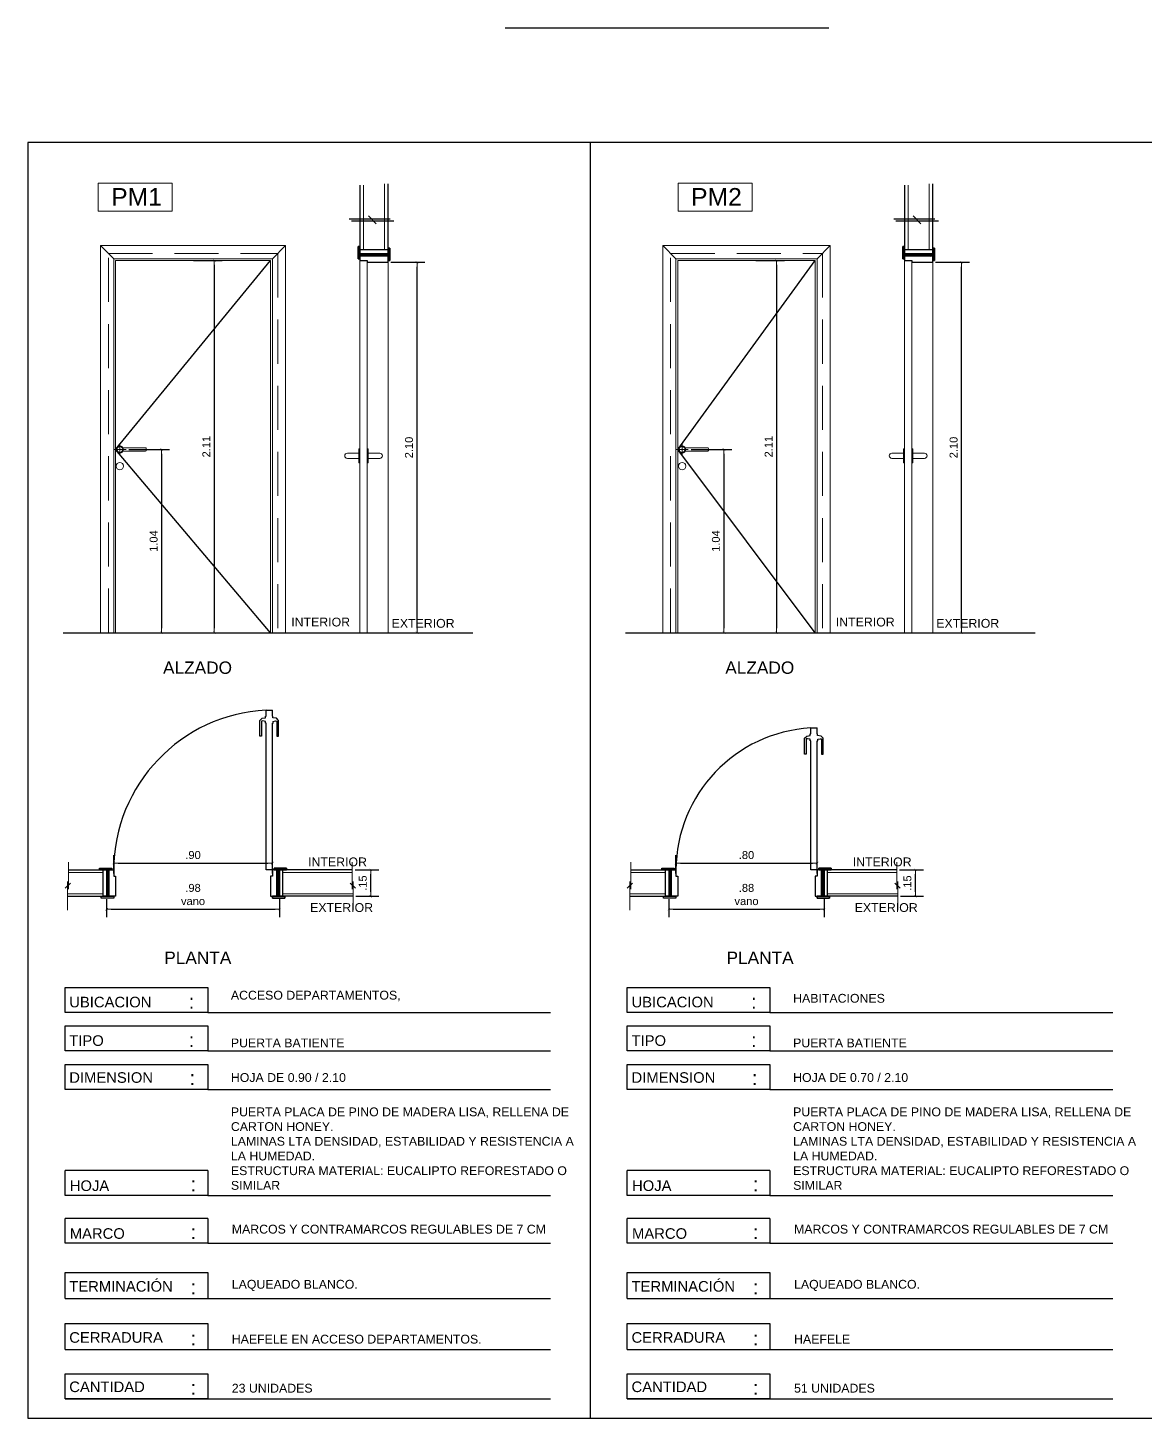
# Model space of a CAD drawing. Extents: x 465 to 637, y -105 to -61.
# Drawn here: x 464.6 to 470.93, y -72.07 to -64.19 of the extents above; entities that cross this region are included whole.
import ezdxf

# ---------------------------------------------------------------- set-up
doc = ezdxf.new("R2010")
doc.units = 0
doc.linetypes.add('DASHED2', pattern=[0.375, 0.25, -0.125])
doc.linetypes.add('HIDDEN', pattern=[9.525, 6.35, -3.175])
for name, color, linetype, lineweight in [('A-Aberturas', 2, 'Continuous', 18), ('A-Cotas', 1, 'Continuous', 5), ('A-Muros', 4, 'Continuous', 18)]:
    doc.layers.add(name, color=color, linetype=linetype, lineweight=lineweight)
for name, color, linetype in [('A-Pisos', 251, 'Continuous'), ('A-Proyección', 1, 'HIDDEN'), ('A-Revoque', 1, 'Continuous'), ('A-Texto', 3, 'Continuous')]:
    doc.layers.add(name, color=color, linetype=linetype)
doc.styles.add('ARIAL', font='arial.ttf')
doc.styles.add('ROMANS', font='arial.ttf')
doc.dimstyles.new('ST-COTA-25', dxfattribs={"dimscale": 0.25, "dimtxt": 0.18, "dimasz": 0.1, "dimexe": 0.18, "dimexo": 0.0625, "dimgap": 0.09, "dimtad": 1, "dimzin": 4, "dimdsep": 46, "dimtxsty": 'ARIAL', "dimblk1": 'COTA_N', "dimblk2": 'COTA_N', "dimsah": 1, "dimcen": 0.09, "dimclrd": 8, "dimclre": 8, "dimclrt": 140, "dimadec": 0, "dimazin": 0, "dimtfac": 1, "dimtix": 1, "dimtmove": 0, "dimatfit": 3, "dimldrblk": 'COTA_N', "dimfxl": 0.18, "dimtolj": 1, "dimtzin": 0, "dimarcsym": 0})

# ---------------------------------------------------------------- blocks, each defined once
blk = doc.blocks.new('CORTE-GA')
at = {"color": 1}
for p, q in [((-0.101, 0), (0.124, 0)), ((-0.047, 0.019), (-0.088, -0.023)), ((-0.253, -0.008), (-0.041, -0.008))]:
    blk.add_line(p, q, dxfattribs=at)
blk = doc.blocks.new('COTA_N')
for p, q in [((-1, 0), (0, 0)), ((0, 0.5), (0, -0.5))]:
    blk.add_line(p, q)
at = {"color": 3, "const_width": 0.065}
blk.add_lwpolyline([(0.14, 0.14), (0.28, 0.28), (0, 0), (-0.14, -0.14), (-0.28, -0.28)], dxfattribs=at)
blk = doc.blocks.new('*D83')
at = {"layer": 'A-Cotas', "color": 8, "lineweight": -2, "transparency": 16777216}
for p, q in [((465.0892, -68.9831), (465.0892, -68.8794)), ((465.9892, -68.9831), (465.9892, -68.8794)), ((465.1142, -68.9244), (465.9642, -68.9244))]:
    blk.add_line(p, q, dxfattribs=at)
at = {"layer": 'Defpoints', "color": 0, "transparency": 16777216}
for p in [(465.9892, -68.9244), (465.0892, -68.9988), (465.9892, -68.9988)]:
    blk.add_point(p, dxfattribs=at)
at = {"layer": 'A-Cotas', "color": 8, "lineweight": -2, "transparency": 16777216, "xscale": 0.025, "yscale": 0.025, "zscale": 0.025, "rotation": 180}
blk.add_blockref('COTA_N', (465.0892, -68.9244), dxfattribs=at)
at = {"layer": 'A-Cotas', "color": 8, "lineweight": -2, "transparency": 16777216, "xscale": 0.025, "yscale": 0.025, "zscale": 0.025}
blk.add_blockref('COTA_N', (465.9892, -68.9244), dxfattribs=at)
at = {"layer": 'A-Cotas', "transparency": 16777216, "insert": (465.5392, -68.8789), "char_height": 0.045, "attachment_point": 5, "style": 'ARIAL'}
blk.add_mtext('\\A1;.90', dxfattribs=at)
blk = doc.blocks.new('*D84')
at = {"layer": 'A-Cotas', "color": 8, "lineweight": -2, "transparency": 16777216}
for p, q in [((466.6607, -65.5179), (466.8542, -65.5179)), ((466.8092, -67.5929), (466.8092, -65.5429)), ((466.6464, -67.6179), (466.8542, -67.6179))]:
    blk.add_line(p, q, dxfattribs=at)
at = {"layer": 'Defpoints', "color": 0, "transparency": 16777216}
for p in [(466.6451, -65.5179), (466.8092, -65.5179), (466.6308, -67.6179)]:
    blk.add_point(p, dxfattribs=at)
at = {"layer": 'A-Cotas', "color": 8, "lineweight": -2, "transparency": 16777216, "xscale": 0.025, "yscale": 0.025, "zscale": 0.025}
for p, rotation in [((466.8092, -65.5179), 90), ((466.8092, -67.6179), 270)]:
    blk.add_blockref('COTA_N', p, dxfattribs=dict(at, rotation=rotation))
at = {"layer": 'A-Cotas', "transparency": 16777216, "insert": (466.7638, -66.5679), "char_height": 0.045, "attachment_point": 5, "rotation": 90, "style": 'ARIAL'}
blk.add_mtext('\\A1;2.10', dxfattribs=at)
blk = doc.blocks.new('*D85')
at = {"layer": 'A-Cotas', "color": 8, "lineweight": -2, "transparency": 16777216}
for p, q in [((466.4577, -68.9628), (466.5923, -68.9628)), ((466.5473, -69.0878), (466.5473, -68.9878)), ((466.4631, -69.1128), (466.5923, -69.1128))]:
    blk.add_line(p, q, dxfattribs=at)
at = {"layer": 'Defpoints', "color": 0, "transparency": 16777216}
for p in [(466.442, -68.9628), (466.5473, -68.9628), (466.4475, -69.1128)]:
    blk.add_point(p, dxfattribs=at)
at = {"layer": 'A-Cotas', "color": 8, "lineweight": -2, "transparency": 16777216, "xscale": 0.025, "yscale": 0.025, "zscale": 0.025}
for p, rotation in [((466.5473, -68.9628), 90), ((466.5473, -69.1128), 270)]:
    blk.add_blockref('COTA_N', p, dxfattribs=dict(at, rotation=rotation))
at = {"layer": 'A-Cotas', "transparency": 16777216, "insert": (466.5018, -69.0378), "char_height": 0.045, "attachment_point": 5, "rotation": 90, "style": 'ARIAL'}
blk.add_mtext('\\A1;.15', dxfattribs=at)
blk = doc.blocks.new('*D86')
at = {"layer": 'A-Cotas', "color": 8, "lineweight": -2, "transparency": 16777216}
for p, q in [((465.5417, -65.5079), (465.7049, -65.5079)), ((465.6599, -65.5329), (465.6599, -67.5929)), ((465.5417, -67.6179), (465.7049, -67.6179))]:
    blk.add_line(p, q, dxfattribs=at)
at = {"layer": 'Defpoints', "color": 0, "transparency": 16777216}
for p in [(465.5261, -65.5079), (465.5261, -67.6179), (465.6599, -67.6179)]:
    blk.add_point(p, dxfattribs=at)
at = {"layer": 'A-Cotas', "color": 8, "lineweight": -2, "transparency": 16777216, "xscale": 0.025, "yscale": 0.025, "zscale": 0.025}
for p, rotation in [((465.6599, -65.5079), 90), ((465.6599, -67.6179), 270)]:
    blk.add_blockref('COTA_N', p, dxfattribs=dict(at, rotation=rotation))
at = {"layer": 'A-Cotas', "transparency": 16777216, "insert": (465.6148, -66.5629), "char_height": 0.045, "attachment_point": 5, "rotation": 90, "style": 'ARIAL'}
blk.add_mtext('\\A1;2.11', dxfattribs=at)
blk = doc.blocks.new('*D87')
at = {"layer": 'A-Cotas', "color": 8, "lineweight": -2, "transparency": 16777216}
for p, q in [((465.1749, -66.5791), (465.4063, -66.5791)), ((465.3613, -66.6041), (465.3613, -67.5929)), ((465.1749, -67.6179), (465.4063, -67.6179))]:
    blk.add_line(p, q, dxfattribs=at)
at = {"layer": 'Defpoints', "color": 0, "transparency": 16777216}
for p in [(465.1592, -66.5791), (465.1592, -67.6179), (465.3613, -67.6179)]:
    blk.add_point(p, dxfattribs=at)
at = {"layer": 'A-Cotas', "color": 8, "lineweight": -2, "transparency": 16777216, "xscale": 0.025, "yscale": 0.025, "zscale": 0.025}
for p, rotation in [((465.3613, -66.5791), 90), ((465.3613, -67.6179), 270)]:
    blk.add_blockref('COTA_N', p, dxfattribs=dict(at, rotation=rotation))
at = {"layer": 'A-Cotas', "transparency": 16777216, "insert": (465.3159, -67.0985), "char_height": 0.045, "attachment_point": 5, "rotation": 90, "style": 'ARIAL'}
blk.add_mtext('\\A1;1.04', dxfattribs=at)
blk = doc.blocks.new('*D88')
at = {"layer": 'A-Cotas', "color": 8, "lineweight": -2, "transparency": 16777216}
for p, q in [((465.0492, -69.1284), (465.0492, -69.2307)), ((466.0292, -69.1284), (466.0292, -69.2307)), ((465.0742, -69.1857), (466.0042, -69.1857))]:
    blk.add_line(p, q, dxfattribs=at)
at = {"layer": 'Defpoints', "color": 0, "transparency": 16777216}
for p in [(465.0492, -69.1128), (466.0292, -69.1128), (466.0292, -69.1857)]:
    blk.add_point(p, dxfattribs=at)
at = {"layer": 'A-Cotas', "color": 8, "lineweight": -2, "transparency": 16777216, "xscale": 0.025, "yscale": 0.025, "zscale": 0.025, "rotation": 180}
blk.add_blockref('COTA_N', (465.0492, -69.1857), dxfattribs=at)
at = {"layer": 'A-Cotas', "color": 8, "lineweight": -2, "transparency": 16777216, "xscale": 0.025, "yscale": 0.025, "zscale": 0.025}
blk.add_blockref('COTA_N', (466.0292, -69.1857), dxfattribs=at)
at = {"layer": 'A-Cotas', "transparency": 16777216, "insert": (465.5392, -69.1027), "char_height": 0.045, "attachment_point": 5, "style": 'ARIAL'}
blk.add_mtext('\\A1;.98\\Pvano', dxfattribs=at)
blk = doc.blocks.new('*D89')
at = {"layer": 'A-Cotas', "color": 8, "lineweight": -2, "transparency": 16777216}
for p, q in [((468.2774, -68.9831), (468.2774, -68.8794)), ((469.0774, -68.9831), (469.0774, -68.8794)), ((468.3024, -68.9244), (469.0524, -68.9244))]:
    blk.add_line(p, q, dxfattribs=at)
at = {"layer": 'Defpoints', "color": 0, "transparency": 16777216}
for p in [(469.0774, -68.9244), (468.2774, -68.9988), (469.0774, -68.9988)]:
    blk.add_point(p, dxfattribs=at)
at = {"layer": 'A-Cotas', "color": 8, "lineweight": -2, "transparency": 16777216, "xscale": 0.025, "yscale": 0.025, "zscale": 0.025, "rotation": 180}
blk.add_blockref('COTA_N', (468.2774, -68.9244), dxfattribs=at)
at = {"layer": 'A-Cotas', "color": 8, "lineweight": -2, "transparency": 16777216, "xscale": 0.025, "yscale": 0.025, "zscale": 0.025}
blk.add_blockref('COTA_N', (469.0774, -68.9244), dxfattribs=at)
at = {"layer": 'A-Cotas', "transparency": 16777216, "insert": (468.6774, -68.8789), "char_height": 0.045, "attachment_point": 5, "style": 'ARIAL'}
blk.add_mtext('\\A1;.80', dxfattribs=at)
blk = doc.blocks.new('*D90')
at = {"layer": 'A-Cotas', "color": 8, "lineweight": -2, "transparency": 16777216}
for p, q in [((469.7488, -65.5179), (469.9424, -65.5179)), ((469.8974, -67.5929), (469.8974, -65.5429)), ((469.7345, -67.6179), (469.9424, -67.6179))]:
    blk.add_line(p, q, dxfattribs=at)
at = {"layer": 'Defpoints', "color": 0, "transparency": 16777216}
for p in [(469.7332, -65.5179), (469.8974, -65.5179), (469.7189, -67.6179)]:
    blk.add_point(p, dxfattribs=at)
at = {"layer": 'A-Cotas', "color": 8, "lineweight": -2, "transparency": 16777216, "xscale": 0.025, "yscale": 0.025, "zscale": 0.025}
for p, rotation in [((469.8974, -65.5179), 90), ((469.8974, -67.6179), 270)]:
    blk.add_blockref('COTA_N', p, dxfattribs=dict(at, rotation=rotation))
at = {"layer": 'A-Cotas', "transparency": 16777216, "insert": (469.8519, -66.5679), "char_height": 0.045, "attachment_point": 5, "rotation": 90, "style": 'ARIAL'}
blk.add_mtext('\\A1;2.10', dxfattribs=at)
blk = doc.blocks.new('*D91')
at = {"layer": 'A-Cotas', "color": 8, "lineweight": -2, "transparency": 16777216}
for p, q in [((469.5458, -68.9628), (469.6804, -68.9628)), ((469.6354, -69.0878), (469.6354, -68.9878)), ((469.5513, -69.1128), (469.6804, -69.1128))]:
    blk.add_line(p, q, dxfattribs=at)
at = {"layer": 'Defpoints', "color": 0, "transparency": 16777216}
for p in [(469.5302, -68.9628), (469.6354, -68.9628), (469.5356, -69.1128)]:
    blk.add_point(p, dxfattribs=at)
at = {"layer": 'A-Cotas', "color": 8, "lineweight": -2, "transparency": 16777216, "xscale": 0.025, "yscale": 0.025, "zscale": 0.025}
for p, rotation in [((469.6354, -68.9628), 90), ((469.6354, -69.1128), 270)]:
    blk.add_blockref('COTA_N', p, dxfattribs=dict(at, rotation=rotation))
at = {"layer": 'A-Cotas', "transparency": 16777216, "insert": (469.5899, -69.0378), "char_height": 0.045, "attachment_point": 5, "rotation": 90, "style": 'ARIAL'}
blk.add_mtext('\\A1;.15', dxfattribs=at)
blk = doc.blocks.new('*D92')
at = {"layer": 'A-Cotas', "color": 8, "lineweight": -2, "transparency": 16777216}
for p, q in [((468.7298, -65.5079), (468.893, -65.5079)), ((468.848, -65.5329), (468.848, -67.5929)), ((468.7298, -67.6179), (468.893, -67.6179))]:
    blk.add_line(p, q, dxfattribs=at)
at = {"layer": 'Defpoints', "color": 0, "transparency": 16777216}
for p in [(468.7142, -65.5079), (468.7142, -67.6179), (468.848, -67.6179)]:
    blk.add_point(p, dxfattribs=at)
at = {"layer": 'A-Cotas', "color": 8, "lineweight": -2, "transparency": 16777216, "xscale": 0.025, "yscale": 0.025, "zscale": 0.025}
for p, rotation in [((468.848, -65.5079), 90), ((468.848, -67.6179), 270)]:
    blk.add_blockref('COTA_N', p, dxfattribs=dict(at, rotation=rotation))
at = {"layer": 'A-Cotas', "transparency": 16777216, "insert": (468.8029, -66.5629), "char_height": 0.045, "attachment_point": 5, "rotation": 90, "style": 'ARIAL'}
blk.add_mtext('\\A1;2.11', dxfattribs=at)
blk = doc.blocks.new('*D93')
at = {"layer": 'A-Cotas', "color": 8, "lineweight": -2, "transparency": 16777216}
for p, q in [((468.363, -66.5791), (468.5945, -66.5791)), ((468.5495, -66.6041), (468.5495, -67.5929)), ((468.363, -67.6179), (468.5945, -67.6179))]:
    blk.add_line(p, q, dxfattribs=at)
at = {"layer": 'Defpoints', "color": 0, "transparency": 16777216}
for p in [(468.3474, -66.5791), (468.3474, -67.6179), (468.5495, -67.6179)]:
    blk.add_point(p, dxfattribs=at)
at = {"layer": 'A-Cotas', "color": 8, "lineweight": -2, "transparency": 16777216, "xscale": 0.025, "yscale": 0.025, "zscale": 0.025}
for p, rotation in [((468.5495, -66.5791), 90), ((468.5495, -67.6179), 270)]:
    blk.add_blockref('COTA_N', p, dxfattribs=dict(at, rotation=rotation))
at = {"layer": 'A-Cotas', "transparency": 16777216, "insert": (468.504, -67.0985), "char_height": 0.045, "attachment_point": 5, "rotation": 90, "style": 'ARIAL'}
blk.add_mtext('\\A1;1.04', dxfattribs=at)
blk = doc.blocks.new('*D94')
at = {"layer": 'A-Cotas', "color": 8, "lineweight": -2, "transparency": 16777216}
for p, q in [((468.2374, -69.1284), (468.2374, -69.2307)), ((469.1174, -69.1284), (469.1174, -69.2307)), ((468.2624, -69.1857), (469.0924, -69.1857))]:
    blk.add_line(p, q, dxfattribs=at)
at = {"layer": 'Defpoints', "color": 0, "transparency": 16777216}
for p in [(468.2374, -69.1128), (469.1174, -69.1128), (469.1174, -69.1857)]:
    blk.add_point(p, dxfattribs=at)
at = {"layer": 'A-Cotas', "color": 8, "lineweight": -2, "transparency": 16777216, "xscale": 0.025, "yscale": 0.025, "zscale": 0.025, "rotation": 180}
blk.add_blockref('COTA_N', (468.2374, -69.1857), dxfattribs=at)
at = {"layer": 'A-Cotas', "color": 8, "lineweight": -2, "transparency": 16777216, "xscale": 0.025, "yscale": 0.025, "zscale": 0.025}
blk.add_blockref('COTA_N', (469.1174, -69.1857), dxfattribs=at)
at = {"layer": 'A-Cotas', "transparency": 16777216, "insert": (468.6774, -69.1027), "char_height": 0.045, "attachment_point": 5, "style": 'ARIAL'}
blk.add_mtext('\\A1;.88\\Pvano', dxfattribs=at)

msp = doc.modelspace()

# ---------------------------------------------------------------- hatches: boundary and pattern name
at = {"transparency": 33554661}
h = msp.add_hatch(dxfattribs=at)
h.set_pattern_fill('ANSI31', color=1, scale=0.001, angle=360, style=0)
h.set_pattern_definition([(45, (423.076554, -168.3744593), (-0.00224506403, 0.00224506403), [])])
h.paths.add_polyline_path([(466.6451, -65.4829), (466.4851, -65.4829), (466.4851, -65.4679), (466.6451, -65.4679)])
h = msp.add_hatch(dxfattribs=at)
h.set_pattern_fill('ANSI31', color=1, scale=0.001, angle=360, style=0)
h.set_pattern_definition([(45, (426.164675, -168.3744593), (-0.00224506403, 0.00224506403), [])])
h.paths.add_polyline_path([(469.7332, -65.4829), (469.5732, -65.4829), (469.5732, -65.4679), (469.7332, -65.4679)])
h = msp.add_hatch(dxfattribs=at)
h.set_pattern_fill('ANSI31', color=1, scale=0.001, angle=270, style=0)
h.set_pattern_definition([(315, (363.092686, -26.4892188), (0.00224506403, 0.00224506403), [])])
h.paths.add_polyline_path([(465.0492, -68.9628), (465.0492, -69.1128), (465.0642, -69.1128), (465.0642, -68.9628)])
h = msp.add_hatch(dxfattribs=at)
h.set_pattern_fill('ANSI31', color=2, scale=0.001, angle=270, style=0)
h.set_pattern_definition([(315, (363.122686, -25.5542188), (0.00224506403, 0.00224506403), [])])
h.paths.add_polyline_path([(466.0142, -69.1128), (466.0142, -68.9628), (466.0292, -68.9628), (466.0292, -69.1128)])
h = msp.add_hatch(dxfattribs=at)
h.set_pattern_fill('ANSI31', color=1, scale=0.001, angle=270, style=0)
h.set_pattern_definition([(315, (366.280807, -26.4892188), (0.00224506403, 0.00224506403), [])])
h.paths.add_polyline_path([(468.2374, -68.9628), (468.2374, -69.1128), (468.2524, -69.1128), (468.2524, -68.9628)])
h = msp.add_hatch(dxfattribs=at)
h.set_pattern_fill('ANSI31', color=2, scale=0.001, angle=270, style=0)
h.set_pattern_definition([(315, (366.210807, -25.5542188), (0.00224506403, 0.00224506403), [])])
h.paths.add_polyline_path([(469.1024, -69.1128), (469.1024, -68.9628), (469.1174, -68.9628), (469.1174, -69.1128)])

# ---------------------------------------------------------------- linework, layer by layer
at = {"color": 2, "transparency": 33554661}
for p, q in [((466.4851, -65.4679), (466.4851, -65.4479)), ((466.6451, -65.4679), (466.6451, -65.4479)), ((469.5732, -65.4679), (469.5732, -65.4479)), ((469.7332, -65.4679), (469.7332, -65.4479)), ((465.9188, -68.1161), (465.9306, -68.1032)), ((465.9188, -68.1161), (465.9306, -68.1032)), ((465.9306, -68.1032), (465.95, -68.1005)), ((465.9306, -68.1032), (465.95, -68.1005)), ((465.95, -68.0908), (465.9532, -68.0908)), ((465.95, -68.1005), (465.95, -68.0908)), ((465.95, -68.0908), (465.9532, -68.0908)), ((465.95, -68.1005), (465.95, -68.0908)), ((465.9532, -68.0908), (465.9532, -68.0575)), ((465.9532, -68.0575), (465.9893, -68.0575)), ((465.9532, -68.0908), (465.9532, -68.0575)), ((465.9532, -68.0575), (465.9893, -68.0575)), ((465.9893, -68.0908), (465.9893, -68.0575)), ((465.9893, -68.0908), (465.9893, -68.0575)), ((465.9925, -68.0908), (465.9893, -68.0908)), ((465.9925, -68.0908), (465.9893, -68.0908)), ((465.9925, -68.1005), (465.9925, -68.0908)), ((465.9925, -68.1005), (465.9925, -68.0908)), ((466.0119, -68.1032), (465.9925, -68.1005)), ((466.0119, -68.1032), (465.9925, -68.1005)), ((466.0237, -68.1161), (466.0119, -68.1032)), ((466.0237, -68.1161), (466.0119, -68.1032)), ((465.9188, -68.2054), (465.9188, -68.1161)), ((465.9188, -68.2054), (465.9188, -68.1161)), ((465.9349, -68.1183), (465.9274, -68.1199)), ((465.9349, -68.1183), (465.9274, -68.1199)), ((465.9274, -68.1199), (465.9274, -68.2054)), ((465.9274, -68.1199), (465.9274, -68.2054)), ((465.9495, -68.121), (465.9349, -68.1183)), ((465.9495, -68.121), (465.9349, -68.1183)), ((465.9495, -68.1306), (465.9495, -68.121)), ((465.9495, -68.1306), (465.9495, -68.121)), ((465.9532, -68.1306), (465.9495, -68.1306)), ((465.9532, -68.1306), (465.9495, -68.1306)), ((465.9532, -68.9628), (465.9532, -68.1306)), ((465.9532, -68.9628), (465.9532, -68.1306)), ((465.9892, -68.9628), (465.9892, -68.1306)), ((465.9892, -68.1306), (465.993, -68.1306)), ((465.9892, -68.9628), (465.9892, -68.1306)), ((465.9892, -68.1306), (465.993, -68.1306)), ((465.993, -68.121), (466.0076, -68.1183)), ((465.993, -68.121), (466.0076, -68.1183)), ((465.993, -68.1306), (465.993, -68.121)), ((465.993, -68.1306), (465.993, -68.121)), ((466.0076, -68.1183), (466.0151, -68.1199)), ((466.0076, -68.1183), (466.0151, -68.1199)), ((466.0151, -68.1199), (466.0151, -68.2054)), ((466.0151, -68.1199), (466.0151, -68.2054)), ((466.0237, -68.2054), (466.0237, -68.1161)), ((466.0237, -68.2054), (466.0237, -68.1161)), ((469.0381, -68.1916), (469.0413, -68.1916)), ((469.0381, -68.2013), (469.0381, -68.1916)), ((469.0381, -68.1916), (469.0413, -68.1916)), ((469.0381, -68.2013), (469.0381, -68.1916)), ((469.0413, -68.1916), (469.0413, -68.1583)), ((469.0413, -68.1583), (469.0774, -68.1583)), ((469.0413, -68.1916), (469.0413, -68.1583)), ((469.0413, -68.1583), (469.0774, -68.1583)), ((469.0774, -68.1916), (469.0774, -68.1583)), ((469.0774, -68.1916), (469.0774, -68.1583)), ((469.0806, -68.1916), (469.0774, -68.1916)), ((469.0806, -68.1916), (469.0774, -68.1916)), ((469.0806, -68.2013), (469.0806, -68.1916)), ((469.0806, -68.2013), (469.0806, -68.1916)), ((465.9274, -68.2054), (465.9188, -68.2054)), ((465.9274, -68.2054), (465.9188, -68.2054)), ((466.0151, -68.2054), (466.0237, -68.2054)), ((466.0151, -68.2054), (466.0237, -68.2054)), ((469.0069, -68.2169), (469.0188, -68.204)), ((469.0069, -68.2169), (469.0188, -68.204)), ((469.0069, -68.3062), (469.0069, -68.2169)), ((469.0069, -68.3062), (469.0069, -68.2169)), ((469.0231, -68.2191), (469.0155, -68.2207)), ((469.0231, -68.2191), (469.0155, -68.2207)), ((469.0155, -68.2207), (469.0155, -68.3062)), ((469.0155, -68.2207), (469.0155, -68.3062)), ((469.0188, -68.204), (469.0381, -68.2013)), ((469.0188, -68.204), (469.0381, -68.2013)), ((469.0376, -68.2218), (469.0231, -68.2191)), ((469.0376, -68.2218), (469.0231, -68.2191)), ((469.0376, -68.2314), (469.0376, -68.2218)), ((469.0376, -68.2314), (469.0376, -68.2218)), ((469.0414, -68.2314), (469.0376, -68.2314)), ((469.0414, -68.2314), (469.0376, -68.2314)), ((469.0414, -68.9628), (469.0414, -68.2314)), ((469.0414, -68.9628), (469.0414, -68.2314)), ((469.0774, -68.9628), (469.0774, -68.2314)), ((469.0774, -68.2314), (469.0812, -68.2314)), ((469.0774, -68.9628), (469.0774, -68.2314)), ((469.0774, -68.2314), (469.0812, -68.2314)), ((469.1, -68.204), (469.0806, -68.2013)), ((469.1, -68.204), (469.0806, -68.2013)), ((469.0812, -68.2218), (469.0957, -68.2191)), ((469.0812, -68.2218), (469.0957, -68.2191)), ((469.0812, -68.2314), (469.0812, -68.2218)), ((469.0812, -68.2314), (469.0812, -68.2218)), ((469.0957, -68.2191), (469.1032, -68.2207)), ((469.0957, -68.2191), (469.1032, -68.2207)), ((469.1118, -68.2169), (469.1, -68.204)), ((469.1118, -68.2169), (469.1, -68.204)), ((469.1032, -68.2207), (469.1032, -68.3062)), ((469.1032, -68.2207), (469.1032, -68.3062)), ((469.1118, -68.3062), (469.1118, -68.2169)), ((469.1118, -68.3062), (469.1118, -68.2169)), ((469.0155, -68.3062), (469.0069, -68.3062)), ((469.0155, -68.3062), (469.0069, -68.3062)), ((469.1032, -68.3062), (469.1118, -68.3062)), ((469.1032, -68.3062), (469.1118, -68.3062)), ((465.0492, -68.9628), (465.0292, -68.9628)), ((465.9892, -68.9628), (465.9532, -68.9628)), ((465.9892, -68.9628), (465.9532, -68.9628)), ((466.0292, -68.9628), (466.0492, -68.9628)), ((468.2374, -68.9628), (468.2174, -68.9628)), ((469.0774, -68.9628), (469.0414, -68.9628)), ((469.0774, -68.9628), (469.0414, -68.9628)), ((469.1174, -68.9628), (469.1374, -68.9628)), ((465.0492, -69.1128), (465.0292, -69.1128)), ((466.0292, -69.1128), (466.0492, -69.1128)), ((468.2374, -69.1128), (468.2174, -69.1128)), ((469.1174, -69.1128), (469.1374, -69.1128))]:
    msp.add_line(p, q, dxfattribs=at)
msp.add_lwpolyline([(467.3099, -64.1883), (469.1446, -64.1883)])
for points in [[(466.4751, -65.4279), (466.4751, -65.4979), (466.4851, -65.4979), (466.4851, -65.4279)], [(469.5632, -65.4279), (469.5632, -65.4979), (469.5732, -65.4979), (469.5732, -65.4279)], [(465.0092, -68.9528), (465.0792, -68.9528), (465.0792, -68.9628), (465.0092, -68.9628)], [(466.0692, -68.9528), (465.9992, -68.9528), (465.9992, -68.9628), (466.0692, -68.9628)], [(468.1974, -68.9528), (468.2674, -68.9528), (468.2674, -68.9628), (468.1974, -68.9628)], [(469.1574, -68.9528), (469.0874, -68.9528), (469.0874, -68.9628), (469.1574, -68.9628)], [(465.0192, -69.1128), (465.0892, -69.1128), (465.0892, -69.1228), (465.0192, -69.1228)], [(468.2074, -69.1128), (468.2774, -69.1128), (468.2774, -69.1228), (468.2074, -69.1228)]]:
    msp.add_lwpolyline(points, close=True, dxfattribs=at)
at = {"color": 2, "linetype": 'ByBlock', "transparency": 33554661}
for points in [[(466.4751, -65.4279), (466.4851, -65.4279), (466.4851, -65.4979), (466.4751, -65.4979)], [(469.5632, -65.4279), (469.5732, -65.4279), (469.5732, -65.4979), (469.5632, -65.4979)], [(466.4851, -65.4479), (466.4851, -65.4679), (466.6451, -65.4679), (466.6451, -65.4479)], [(466.4851, -65.4829), (466.4851, -65.5079), (466.5271, -65.5079), (466.5271, -65.5179), (466.6451, -65.5179), (466.6451, -65.4829)], [(466.6451, -65.4379), (466.6551, -65.4379), (466.6551, -65.5079), (466.6451, -65.5079)], [(469.5732, -65.4479), (469.5732, -65.4679), (469.7332, -65.4679), (469.7332, -65.4479)], [(469.5732, -65.4829), (469.5732, -65.5079), (469.6152, -65.5079), (469.6152, -65.5179), (469.7332, -65.5179), (469.7332, -65.4829)], [(469.7332, -65.4379), (469.7432, -65.4379), (469.7432, -65.5079), (469.7332, -65.5079)], [(465.0292, -68.9628), (465.0492, -68.9628), (465.0492, -69.1128), (465.0292, -69.1128)], [(465.0642, -68.9628), (465.0892, -68.9628), (465.0892, -68.9988), (465.0992, -68.9988), (465.0992, -69.1128), (465.0642, -69.1128)], [(466.0142, -68.9628), (465.9892, -68.9628), (465.9892, -68.9988), (465.9792, -68.9988), (465.9792, -69.1128), (466.0142, -69.1128)], [(466.0692, -68.9528), (466.0692, -68.9628), (465.9992, -68.9628), (465.9992, -68.9528)], [(466.0492, -68.9628), (466.0292, -68.9628), (466.0292, -69.1128), (466.0492, -69.1128)], [(468.2174, -68.9628), (468.2374, -68.9628), (468.2374, -69.1128), (468.2174, -69.1128)], [(468.2524, -68.9628), (468.2774, -68.9628), (468.2774, -68.9988), (468.2874, -68.9988), (468.2874, -69.1128), (468.2524, -69.1128)], [(469.1024, -68.9628), (469.0774, -68.9628), (469.0774, -68.9988), (469.0674, -68.9988), (469.0674, -69.1128), (469.1024, -69.1128)], [(469.1574, -68.9528), (469.1574, -68.9628), (469.0874, -68.9628), (469.0874, -68.9528)], [(469.1374, -68.9628), (469.1174, -68.9628), (469.1174, -69.1128), (469.1374, -69.1128)], [(466.0592, -69.1128), (466.0592, -69.1228), (465.9892, -69.1228), (465.9892, -69.1128)], [(469.1474, -69.1128), (469.1474, -69.1228), (469.0774, -69.1228), (469.0774, -69.1128)]]:
    msp.add_lwpolyline(points, close=True, dxfattribs=at)
at = {"transparency": 33554661}
for points in [[(466.6451, -65.4379), (466.6451, -65.5079), (466.6551, -65.5079), (466.6551, -65.4379)], [(469.7332, -65.4379), (469.7332, -65.5079), (469.7432, -65.5079), (469.7432, -65.4379)], [(466.0592, -69.1128), (465.9892, -69.1128), (465.9892, -69.1228), (466.0592, -69.1228)], [(469.1474, -69.1128), (469.0774, -69.1128), (469.0774, -69.1228), (469.1474, -69.1228)]]:
    msp.add_lwpolyline(points, close=True, dxfattribs=at)
at = {"color": 1, "transparency": 33554661}
for centre, radius, start, end in [((465.9993, -68.9664), 0.9101, 92.9017, 179.77093), ((469.0869, -68.9666), 0.8096, 93.22855, 179.72762)]:
    msp.add_arc(centre, radius, start, end, dxfattribs=at)
at = {"layer": 'A-Aberturas', "color": 3}
for p, q in [((465.0142, -65.4229), (466.0642, -65.4229)), ((465.0142, -67.6179), (465.0142, -65.4229)), ((466.0642, -65.4229), (466.0642, -67.6179)), ((468.2024, -65.4229), (469.1524, -65.4229)), ((468.2024, -67.6179), (468.2024, -65.4229)), ((469.1524, -65.4229), (469.1524, -67.6179)), ((465.0892, -67.6179), (465.0892, -65.4979)), ((465.0892, -65.4979), (465.9892, -65.4979)), ((465.9892, -65.4979), (465.9892, -67.6179)), ((468.2774, -65.4979), (469.0774, -65.4979)), ((468.2774, -67.6179), (468.2774, -65.4979)), ((469.0774, -65.4979), (469.0774, -67.6179))]:
    msp.add_line(p, q, dxfattribs=at)
at = {"layer": 'A-Aberturas', "color": 1, "linetype": 'DASHED2'}
for p, q in [((465.0592, -67.6179), (465.0592, -65.4679)), ((465.0592, -65.4679), (466.0192, -65.4679)), ((466.0192, -65.4679), (466.0192, -67.6179)), ((468.2474, -65.4679), (469.1074, -65.4679)), ((468.2474, -67.6179), (468.2474, -65.4679)), ((469.1074, -65.4679), (469.1074, -67.6179))]:
    msp.add_line(p, q, dxfattribs=at)
at = {"layer": 'A-Aberturas', "color": 1}
for p, q in [((465.0992, -65.5079), (465.9792, -65.5079)), ((465.0992, -67.6179), (465.0992, -65.5079)), ((465.9792, -65.5079), (465.9792, -67.6179)), ((468.2874, -65.5079), (469.0674, -65.5079)), ((468.2874, -67.6179), (468.2874, -65.5079)), ((469.0674, -65.5079), (469.0674, -67.6179))]:
    msp.add_line(p, q, dxfattribs=at)
at = {"layer": 'A-Aberturas'}
for p, q in [((466.6451, -65.5179), (466.6451, -67.6179)), ((469.7332, -65.5179), (469.7332, -67.6179)), ((466.4141, -66.5999), (466.4796, -66.5999)), ((466.5981, -66.5999), (466.5326, -66.5999)), ((469.5022, -66.5999), (469.5677, -66.5999)), ((469.6862, -66.5999), (469.6207, -66.5999)), ((466.4141, -66.6299), (466.4796, -66.6299)), ((466.5981, -66.6299), (466.5326, -66.6299)), ((469.5022, -66.6299), (469.5677, -66.6299)), ((469.6862, -66.6299), (469.6207, -66.6299))]:
    msp.add_line(p, q, dxfattribs=at)
at = {"layer": 'A-Aberturas', "color": 3}
for points in [[(465.0892, -65.4979), (465.0142, -65.4229)], [(466.0642, -65.4229), (465.9892, -65.4979)], [(468.2774, -65.4979), (468.2024, -65.4229)], [(469.1524, -65.4229), (469.0774, -65.4979)]]:
    msp.add_lwpolyline(points, dxfattribs=at)
for points in [[(466.4851, -67.6179), (466.5271, -67.6179), (466.5271, -65.5079), (466.4851, -65.5079)], [(469.5732, -67.6179), (469.6152, -67.6179), (469.6152, -65.5079), (469.5732, -65.5079)]]:
    msp.add_lwpolyline(points, close=True, dxfattribs=at)
at = {"layer": 'A-Aberturas'}
for points in [[(466.4801, -66.6549), (466.4851, -66.6549), (466.4851, -66.5749), (466.4796, -66.5749), (466.4796, -66.6549)], [(466.5321, -66.6549), (466.5271, -66.6549), (466.5271, -66.5749), (466.5326, -66.5749), (466.5326, -66.6549)], [(469.5682, -66.6549), (469.5732, -66.6549), (469.5732, -66.5749), (469.5677, -66.5749), (469.5677, -66.6549)], [(469.6202, -66.6549), (469.6152, -66.6549), (469.6152, -66.5749), (469.6207, -66.5749), (469.6207, -66.6549)]]:
    msp.add_lwpolyline(points, dxfattribs=at)
for centre, start, end in [((466.4141, -66.6149), 90, 270), ((466.5981, -66.6149), 270, 90), ((469.5022, -66.6149), 90, 270), ((469.6862, -66.6149), 270, 90)]:
    msp.add_arc(centre, 0.015, start, end, dxfattribs=at)
at = {"layer": 'A-Cotas'}
for p, q in [((465.1592, -66.5791), (465.0892, -66.5791)), ((465.1242, -66.5441), (465.1242, -66.6141)), ((465.2692, -66.5691), (465.1381, -66.5691)), ((465.2692, -66.5891), (465.1381, -66.5891)), ((465.2742, -66.5741), (465.2742, -66.5841)), ((468.3474, -66.5791), (468.2774, -66.5791)), ((468.3124, -66.5441), (468.3124, -66.6141)), ((468.4574, -66.5691), (468.3262, -66.5691)), ((468.4574, -66.5891), (468.3262, -66.5891)), ((468.4624, -66.5741), (468.4624, -66.5841))]:
    msp.add_line(p, q, dxfattribs=at)
at = {"layer": 'A-Cotas', "color": 1}
for points in [[(465.0014, -65.2277), (465.4209, -65.2277), (465.4209, -65.0692), (465.0014, -65.0692)], [(468.2895, -65.2277), (468.709, -65.2277), (468.709, -65.0692), (468.2895, -65.0692)]]:
    msp.add_lwpolyline(points, close=True, dxfattribs=at)
at = {"layer": 'A-Cotas'}
for centre, radius in [((465.1242, -66.5791), 0.0209), ((465.1242, -66.5791), 0.0171), ((468.3124, -66.5791), 0.0209), ((468.3124, -66.5791), 0.0171), ((465.1242, -66.6733), 0.0209), ((468.3124, -66.6733), 0.0209)]:
    msp.add_circle(centre, radius, dxfattribs=at)
for centre, start, end in [((465.2692, -66.5741), 0, 90), ((465.2692, -66.5841), 270, 0), ((468.4574, -66.5741), 0, 90), ((468.4574, -66.5841), 270, 0)]:
    msp.add_arc(centre, 0.005, start, end, dxfattribs=at)
at = {"layer": 'A-Muros'}
for p, q in [((466.5051, -65.0808), (466.5051, -65.4479)), ((466.6251, -65.4479), (466.6251, -65.0732)), ((469.5932, -65.0808), (469.5932, -65.4479)), ((469.7132, -65.4479), (469.7132, -65.0732)), ((464.8325, -68.9778), (465.0292, -68.9778)), ((466.442, -68.9778), (466.0492, -68.9778)), ((468.0206, -68.9778), (468.2174, -68.9778)), ((469.5302, -68.9778), (469.1374, -68.9778)), ((464.827, -69.0978), (465.0292, -69.0978)), ((466.4475, -69.0978), (466.0492, -69.0978)), ((468.0151, -69.0978), (468.2174, -69.0978)), ((469.5356, -69.0978), (469.1374, -69.0978))]:
    msp.add_line(p, q, dxfattribs=at)
at = {"layer": 'A-Muros', "color": 2}
for p, q in [((466.0142, -68.9778), (466.0142, -69.0978)), ((469.1024, -68.9778), (469.1024, -69.0978))]:
    msp.add_line(p, q, dxfattribs=at)
at = {"layer": 'A-Pisos', "color": 4}
for p, q in [((464.8036, -67.6179), (467.1257, -67.6179)), ((467.9917, -67.6179), (470.3138, -67.6179))]:
    msp.add_line(p, q, dxfattribs=at)
at = {"layer": 'A-Proyección'}
for p, q in [((466.425, -65.2708), (466.6562, -65.2708)), ((466.5336, -65.2545), (466.5781, -65.2991)), ((469.5131, -65.2708), (469.7444, -65.2708)), ((469.6217, -65.2545), (469.6662, -65.2991)), ((466.6786, -65.2844), (466.4368, -65.2844)), ((469.7667, -65.2844), (469.5249, -65.2844))]:
    msp.add_line(p, q, dxfattribs=at)
at = {"layer": 'A-Proyección', "color": 1, "linetype": 'HIDDEN', "ltscale": 0.5}
for p, q in [((465.0992, -66.5791), (465.9792, -65.5079)), ((468.2874, -66.5791), (469.0674, -65.5079)), ((465.9792, -67.6179), (465.0992, -66.5791)), ((469.0674, -67.6179), (468.2874, -66.5791))]:
    msp.add_line(p, q, dxfattribs=at)
at = {"layer": 'A-Revoque', "color": 1}
for p, q in [((466.4851, -65.0808), (466.4851, -65.5029)), ((466.6451, -65.5029), (466.6451, -65.0732)), ((469.5732, -65.0808), (469.5732, -65.5029)), ((469.7332, -65.5029), (469.7332, -65.0732))]:
    msp.add_line(p, q, dxfattribs=at)
at = {"layer": 'A-Revoque', "color": 2}
for p, q in [((466.5001, -65.4829), (466.4851, -65.4829)), ((466.6451, -65.4829), (466.6201, -65.4829)), ((469.5882, -65.4829), (469.5732, -65.4829)), ((469.7332, -65.4829), (469.7082, -65.4829)), ((466.0142, -68.9778), (466.0142, -68.9628)), ((469.1024, -68.9778), (469.1024, -68.9628)), ((466.0142, -69.1128), (466.0142, -69.0978)), ((469.1024, -69.1128), (469.1024, -69.0978))]:
    msp.add_line(p, q, dxfattribs=at)
at = {"layer": 'A-Revoque'}
for p, q in [((464.8325, -68.9628), (465.0492, -68.9628)), ((466.442, -68.9628), (466.0492, -68.9628)), ((468.0206, -68.9628), (468.2374, -68.9628)), ((469.5302, -68.9628), (469.1374, -68.9628)), ((464.827, -69.1128), (465.0492, -69.1128)), ((466.4475, -69.1128), (466.0492, -69.1128)), ((468.0151, -69.1128), (468.2374, -69.1128)), ((469.5356, -69.1128), (469.1374, -69.1128))]:
    msp.add_line(p, q, dxfattribs=at)
at = {"layer": 'A-Texto', "color": 1}
for p, q in [((464.8133, -69.6291), (465.6223, -69.6291)), ((464.8133, -69.7708), (464.8133, -69.6291)), ((465.6223, -69.6291), (465.6223, -69.7708)), ((468.0014, -69.6291), (468.8104, -69.6291)), ((468.0014, -69.7708), (468.0014, -69.6291)), ((468.8104, -69.6291), (468.8104, -69.7708)), ((465.6223, -69.7708), (464.8133, -69.7708)), ((464.8133, -69.9893), (464.8133, -69.8476)), ((464.8133, -69.8476), (465.6223, -69.8476)), ((465.6223, -69.7708), (467.5658, -69.7708)), ((465.6223, -69.8476), (465.6223, -69.9893)), ((468.8104, -69.7708), (468.0014, -69.7708)), ((468.0014, -69.9893), (468.0014, -69.8476)), ((468.0014, -69.8476), (468.8104, -69.8476)), ((468.8104, -69.7708), (470.754, -69.7708)), ((468.8104, -69.8476), (468.8104, -69.9893)), ((465.6223, -69.9893), (464.8133, -69.9893)), ((465.6223, -69.9893), (467.5658, -69.9893)), ((468.8104, -69.9893), (468.0014, -69.9893)), ((468.8104, -69.9893), (470.754, -69.9893)), ((464.8133, -70.2078), (464.8133, -70.0661)), ((464.8133, -70.0661), (465.6223, -70.0661)), ((465.6223, -70.0661), (465.6223, -70.2078)), ((468.0014, -70.2078), (468.0014, -70.0661)), ((468.0014, -70.0661), (468.8104, -70.0661)), ((468.8104, -70.0661), (468.8104, -70.2078)), ((465.6223, -70.2078), (464.8133, -70.2078)), ((465.6223, -70.2078), (467.5658, -70.2078)), ((468.8104, -70.2078), (468.0014, -70.2078)), ((468.8104, -70.2078), (470.754, -70.2078)), ((464.8133, -70.809), (464.8133, -70.6673)), ((465.6223, -70.6673), (464.8133, -70.6673)), ((465.6223, -70.6673), (465.6223, -70.809)), ((468.0014, -70.809), (468.0014, -70.6673)), ((468.8104, -70.6673), (468.0014, -70.6673)), ((468.8104, -70.6673), (468.8104, -70.809)), ((465.6223, -70.809), (464.8133, -70.809)), ((465.6223, -70.809), (464.8133, -70.809)), ((465.6223, -70.809), (467.5658, -70.809)), ((468.8104, -70.809), (468.0014, -70.809)), ((468.8104, -70.809), (468.0014, -70.809)), ((468.8104, -70.809), (470.754, -70.809)), ((464.8133, -71.0803), (464.8133, -70.9386)), ((465.6223, -70.9386), (464.8133, -70.9386)), ((465.6223, -70.9386), (465.6223, -71.0803)), ((468.0014, -71.0803), (468.0014, -70.9386)), ((468.8104, -70.9386), (468.0014, -70.9386)), ((468.8104, -70.9386), (468.8104, -71.0803)), ((465.6223, -71.0803), (464.8133, -71.0803)), ((465.6223, -71.0803), (464.8133, -71.0803)), ((465.6223, -71.0803), (467.5658, -71.0803)), ((468.8104, -71.0803), (468.0014, -71.0803)), ((468.8104, -71.0803), (468.0014, -71.0803)), ((468.8104, -71.0803), (470.754, -71.0803)), ((464.8133, -71.393), (464.8133, -71.2453)), ((464.8133, -71.2453), (465.6223, -71.2453)), ((465.6223, -71.2453), (465.6223, -71.393)), ((468.0014, -71.393), (468.0014, -71.2453)), ((468.0014, -71.2453), (468.8104, -71.2453)), ((468.8104, -71.2453), (468.8104, -71.393)), ((464.8133, -71.393), (467.5658, -71.393)), ((468.0014, -71.393), (470.754, -71.393)), ((464.8133, -71.6828), (464.8133, -71.5352)), ((464.8133, -71.5352), (465.6223, -71.5352)), ((465.6223, -71.5352), (465.6223, -71.6828)), ((468.0014, -71.6828), (468.0014, -71.5352)), ((468.0014, -71.5352), (468.8104, -71.5352)), ((468.8104, -71.5352), (468.8104, -71.6828)), ((464.8133, -71.6828), (467.5658, -71.6828)), ((468.0014, -71.6828), (470.754, -71.6828)), ((464.8133, -71.9626), (464.8133, -71.8209)), ((464.8133, -71.8209), (465.6223, -71.8209)), ((465.6223, -71.8209), (465.6223, -71.9626)), ((468.0014, -71.9626), (468.0014, -71.8209)), ((468.0014, -71.8209), (468.8104, -71.8209)), ((468.8104, -71.8209), (468.8104, -71.9626)), ((464.8133, -71.9626), (467.5658, -71.9626)), ((465.6223, -71.9626), (464.8133, -71.9626)), ((468.0014, -71.9626), (470.754, -71.9626)), ((468.8104, -71.9626), (468.0014, -71.9626))]:
    msp.add_line(p, q, dxfattribs=at)
at = {"layer": 'A-Texto'}
msp.add_lwpolyline([(464.6023, -72.0718), (474.1667, -72.0718), (474.1667, -64.8381), (464.6023, -64.8381)], close=True, dxfattribs=at)
msp.add_lwpolyline([(467.7904, -64.8381), (467.7904, -72.0718)], dxfattribs=at)

# ---------------------------------------------------------------- block references
at = {"layer": 'A-Aberturas', "yscale": 0.7224999999999966}
for p, xscale, zscale, rotation in [((464.827, -69.1011), -0.7224999999999966, 0.7224999999999999, 90), ((466.4475, -69.1011), 0.7224999999999966, 0.7224999999999966, 270), ((468.0151, -69.1011), -0.7224999999999966, 0.7224999999999999, 90), ((469.5356, -69.1011), 0.7224999999999966, 0.7224999999999966, 270)]:
    msp.add_blockref('CORTE-GA', p, dxfattribs=dict(at, xscale=xscale, zscale=zscale, rotation=rotation))

# ---------------------------------------------------------------- texts
at = {"layer": 'A-Aberturas', "style": 'ROMANS'}
for s, p in [('PM1', (465.0753, -65.1969)), ('PM2', (468.3634, -65.1969))]:
    msp.add_text(s, height=0.1, dxfattribs=at).set_placement(p)
at = {"layer": 'A-Texto', "style": 'ROMANS'}
for s, p in [('INTERIOR', (466.0959, -67.5825)), ('EXTERIOR', (466.6653, -67.5899)), ('INTERIOR', (469.184, -67.5825)), ('EXTERIOR', (469.7534, -67.5899)), ('INTERIOR', (466.1918, -68.9426)), ('INTERIOR', (469.2799, -68.9426)), ('EXTERIOR', (466.203, -69.2014)), ('EXTERIOR', (469.2911, -69.2014))]:
    msp.add_text(s, height=0.05, dxfattribs=at).set_placement(p)
at = {"layer": 'A-Texto', "color": 4, "style": 'ROMANS'}
for s, height, p in [('ALZADO', 0.07, (465.369, -67.8512)), ('ALZADO', 0.07, (468.5571, -67.8512)), ('PLANTA', 0.07, (465.3761, -69.4961)), ('PLANTA', 0.07, (468.5642, -69.4961)), ('UBICACION', 0.06, (464.8374, -69.7423)), (':', 0.08, (465.515, -69.7494)), ('UBICACION', 0.06, (468.0256, -69.7423)), (':', 0.08, (468.7032, -69.7494)), ('TIPO           ', 0.06, (464.8374, -69.9607)), (':', 0.08, (465.515, -69.9679)), ('TIPO           ', 0.06, (468.0256, -69.9607)), (':', 0.08, (468.7032, -69.9679)), ('DIMENSION', 0.06, (464.8374, -70.1702)), (':', 0.08, (465.5196, -70.1825)), ('DIMENSION', 0.06, (468.0256, -70.1702)), (':', 0.08, (468.7078, -70.1825)), ('HOJA', 0.06, (464.8404, -70.7834)), (':', 0.08, (465.5253, -70.785)), ('HOJA', 0.06, (468.0285, -70.7834)), (':', 0.08, (468.7134, -70.785)), ('MARCO', 0.06, (464.8404, -71.0547)), (':', 0.08, (465.5253, -71.0563)), ('MARCO', 0.06, (468.0285, -71.0547)), (':', 0.08, (468.7134, -71.0563)), ('TERMINACIÓN', 0.06, (464.8374, -71.3542)), (':', 0.08, (465.5253, -71.369)), ('TERMINACIÓN', 0.06, (468.0256, -71.3542)), (':', 0.08, (468.7134, -71.369)), ('CERRADURA', 0.06, (464.8374, -71.644)), (':', 0.08, (465.5253, -71.6588)), ('CERRADURA', 0.06, (468.0256, -71.644)), (':', 0.08, (468.7134, -71.6588)), ('CANTIDAD', 0.06, (464.8374, -71.9238)), (':', 0.08, (465.5253, -71.9386)), ('CANTIDAD', 0.06, (468.0256, -71.9238)), (':', 0.08, (468.7134, -71.9386))]:
    msp.add_text(s, height=height, dxfattribs=at).set_placement(p)
at = {"layer": 'A-Texto', "color": 3, "style": 'ROMANS'}
for s, p in [('PUERTA BATIENTE', (465.7538, -69.969)), ('PUERTA BATIENTE', (468.9419, -69.969)), ('HOJA DE 0.90 / 2.10', (465.7538, -70.1651)), ('HOJA DE 0.70 / 2.10', (468.9419, -70.1651)), ('23 UNIDADES', (465.759, -71.9266)), ('51 UNIDADES', (468.9471, -71.9266))]:
    msp.add_text(s, height=0.05, dxfattribs=at).set_placement(p)
at = {"layer": 'A-Texto', "color": 3, "char_height": 0.05, "attachment_point": 1, "style": 'ROMANS'}
for s, insert, width in [('ACCESO DEPARTAMENTOS, ', (465.7538, -69.6483), 1.942933), ('HABITACIONES', (468.9419, -69.666), 1.942933), ('{\\C256;PUERTA PLACA DE PINO DE MADERA LISA, RELLENA DE\\PCARTON HONEY.\\PLAMINAS LTA DENSIDAD, ESTABILIDAD Y RESISTENCIA A LA HUMEDAD.\\PESTRUCTURA MATERIAL: EUCALIPTO REFORESTADO O SIMILAR}', (465.7538, -70.31), 1.942933), ('{\\C256;PUERTA PLACA DE PINO DE MADERA LISA, RELLENA DE\\PCARTON HONEY.\\PLAMINAS LTA DENSIDAD, ESTABILIDAD Y RESISTENCIA A LA HUMEDAD.\\PESTRUCTURA MATERIAL: EUCALIPTO REFORESTADO O SIMILAR}', (468.9419, -70.31), 1.942933), ('{\\C256;MARCOS Y CONTRAMARCOS REGULABLES DE 7 CM}', (465.759, -70.9749), 1.949462), ('{\\C256;MARCOS Y CONTRAMARCOS REGULABLES DE 7 CM}', (468.9471, -70.9749), 1.949462), ('{\\C256;LAQUEADO BLANCO.}', (465.759, -71.2876), 1.949462), ('{\\C256;LAQUEADO BLANCO.}', (468.9471, -71.2876), 1.949462), ('HAEFELE EN ACCESO DEPARTAMENTOS.', (465.759, -71.5987), 1.949462), ('HAEFELE ', (468.9471, -71.5987), 1.949462)]:
    msp.add_mtext(s, dxfattribs=dict(at, insert=insert, width=width))

# ---------------------------------------------------------------- dimensions: what is measured, and where the dimension line sits
at = {"layer": 'A-Cotas'}
for base, p1, p2, picture, middle in [((465.6599, -67.6179), (465.5261, -65.5079), (465.5261, -67.6179), '*D86', (465.6148, -66.5629)), ((466.8092, -65.5179), (466.6308, -67.6179), (466.6451, -65.5179), '*D84', (466.7638, -66.5679)), ((468.848, -67.6179), (468.7142, -65.5079), (468.7142, -67.6179), '*D92', (468.8029, -66.5629)), ((469.8974, -65.5179), (469.7189, -67.6179), (469.7332, -65.5179), '*D90', (469.8519, -66.5679)), ((465.3613, -67.6179), (465.1592, -66.5791), (465.1592, -67.6179), '*D87', (465.3159, -67.0985)), ((468.5495, -67.6179), (468.3474, -66.5791), (468.3474, -67.6179), '*D93', (468.504, -67.0985)), ((466.5473, -68.9628), (466.4475, -69.1128), (466.442, -68.9628), '*D85', (466.5018, -69.0378)), ((469.6354, -68.9628), (469.5356, -69.1128), (469.5302, -68.9628), '*D91', (469.5899, -69.0378))]:
    dim = msp.add_linear_dim(base=base, p1=p1, p2=p2, angle=90, dimstyle='ST-COTA-25', override={"dimclrt": 256}, dxfattribs=at)
    dim.commit()
    dim.dimension.update_dxf_attribs({"geometry": picture, "text_midpoint": middle})
for base, p1, p2, picture, middle in [((465.9892, -68.9244), (465.0892, -68.9988), (465.9892, -68.9988), '*D83', (465.5392, -68.8789)), ((469.0774, -68.9244), (468.2774, -68.9988), (469.0774, -68.9988), '*D89', (468.6774, -68.8789))]:
    dim = msp.add_linear_dim(base=base, p1=p1, p2=p2, dimstyle='ST-COTA-25', override={"dimclrt": 256}, dxfattribs=at)
    dim.commit()
    dim.dimension.update_dxf_attribs({"geometry": picture, "text_midpoint": middle})
for base, p1, p2, picture, middle in [((466.0292, -69.1857), (465.0492, -69.1128), (466.0292, -69.1128), '*D88', (465.5392, -69.1027)), ((469.1174, -69.1857), (468.2374, -69.1128), (469.1174, -69.1128), '*D94', (468.6774, -69.1027))]:
    dim = msp.add_linear_dim(base=base, p1=p1, p2=p2, text='<>\\Pvano', dimstyle='ST-COTA-25', override={"dimclrt": 256}, dxfattribs=at)
    dim.commit()
    dim.dimension.update_dxf_attribs({"geometry": picture, "text_midpoint": middle})

doc.saveas('drawing.dxf')
